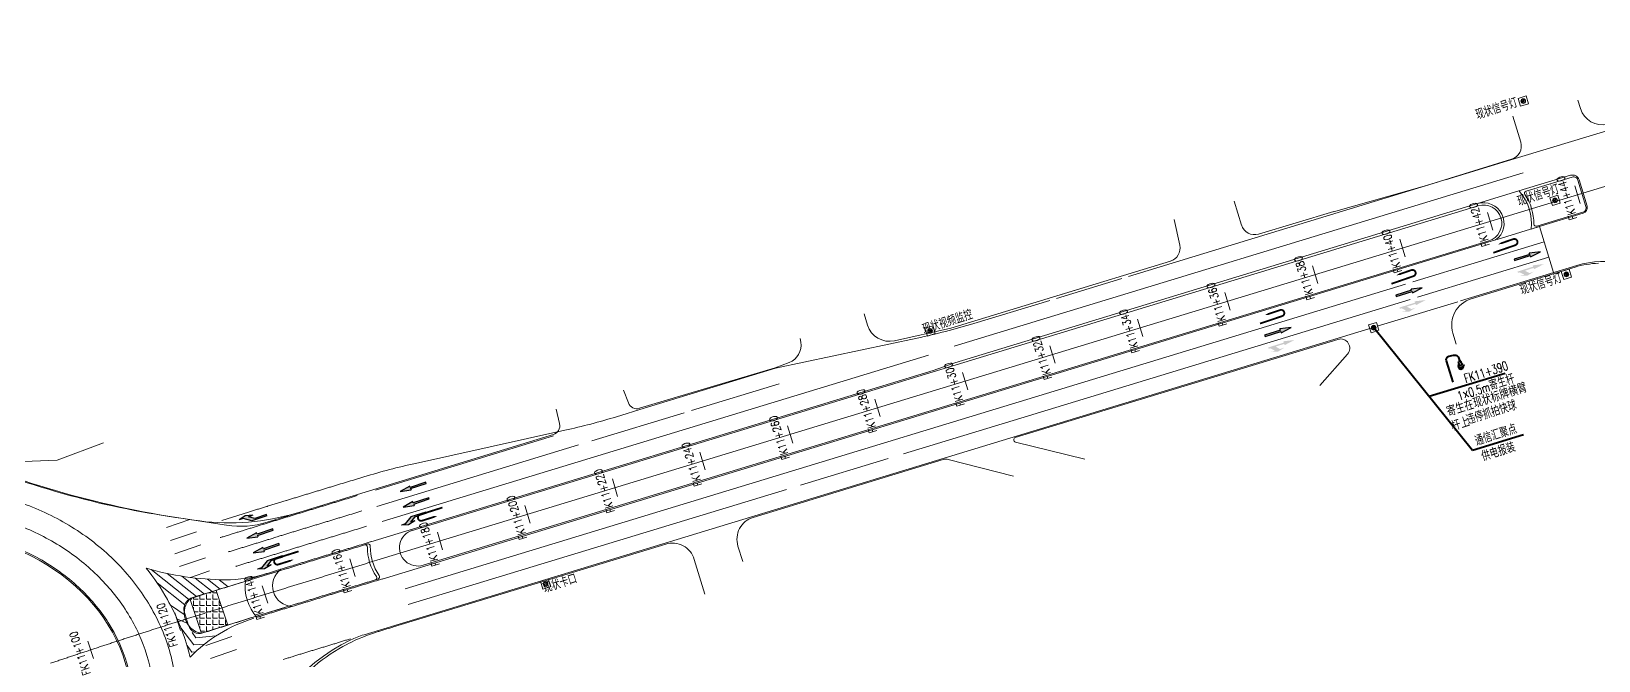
# Model space of a CAD drawing. Header units: millimetres. Extents: x 523446 to 528898, y 388189 to 392165.
# Drawn here: x 527097.3 to 527440, y 389741.2 to 389878.6 of the extents above; entities that cross this region are included whole.
import ezdxf
from ezdxf.enums import TextEntityAlignment as Align

# ---------------------------------------------------------------- set-up
doc = ezdxf.new("R2010")
doc.units = ezdxf.units.MM
doc.linetypes.add('33', pattern=[6, 3, -3])
for name, color, linetype, lineweight in [('0-TL-电视监控（新建）', 6, 'Continuous', 40), ('0-现状交通设施2018', 7, 'Continuous', 0), ('0-现状信号灯', 7, 'Continuous', 40), ('000-scy-中分带', 2, 'Continuous', 60), ('000-scy-机动车道线', 5, 'Continuous', 60), ('人行横道', 7, 'Continuous', 30)]:
    doc.layers.add(name, color=color, linetype=linetype, lineweight=lineweight)
for name, color, linetype in [('000-scy-箭头', 7, 'Continuous'), ('FZZD-标注路线桩号', 7, 'Continuous'), ('MEDS道路平面中线-FZZD', 7, 'Continuous'), ('MEDS道路平面中线-JQDD', 7, 'Continuous'), ('中央绿化带', 3, 'Continuous'), ('标线（实）', 1, 'Continuous'), ('标线（虚）', 1, '33'), ('渠化岛', 4, 'Continuous'), ('箭头', 7, 'Continuous'), ('转盘', 5, 'Continuous')]:
    doc.layers.add(name, color=color, linetype=linetype)
doc.styles.add('HZTXT_S', font='TXT_S.shx', dxfattribs={"width": 0.75, "bigfont": 'HZTXT.shx'})
doc.styles.add('MEDS', font='TXT_S.SHX', dxfattribs={"width": 0.75, "bigfont": 'hztxt.shx'})

# ---------------------------------------------------------------- blocks, each defined once
blk = doc.blocks.new('zx')
blk.add_hatch(color=0).paths.add_polyline_path([(0.075, -1.2), (0.225, -1.2), (0, 0), (-0.225, -1.2), (-0.075, -1.2), (-0.075, -3), (0.075, -3)])
at = {"color": 0}
for p, q in [((0, 0), (-0.225, -1.2)), ((0.225, -1.2), (0, 0)), ((-0.075, -1.2), (-0.225, -1.2)), ((-0.075, -1.2), (-0.075, -3)), ((0.075, -3), (0.075, -1.2)), ((0.075, -1.2), (0.225, -1.2)), ((-0.075, -3), (0.075, -3))]:
    blk.add_line(p, q, dxfattribs=at)
blk = doc.blocks.new('y')
blk.add_hatch(color=0).paths.add_polyline_path([(0.55, 0.225), (0.55, -0.275), (0.75, 0.525), (0.55, 1.275), (0.55, 0.825), (0, 0), (0, -1.725), (0.15, -1.725), (0.15, -0.375)])
at = {"color": 0}
for p, q in [((0, 0), (0.55, 0.825)), ((0.15, -0.375), (0.55, 0.225)), ((0.75, 0.525), (0.55, 1.275)), ((0.55, 0.825), (0.55, 1.275)), ((0.55, -0.275), (0.75, 0.525)), ((0.55, -0.275), (0.55, 0.225)), ((0, -1.725), (0, 0)), ((0.15, -1.725), (0.15, -0.375)), ((0, -1.725), (0.15, -1.725))]:
    blk.add_line(p, q, dxfattribs=at)
blk = doc.blocks.new('箭头（调头）')
at = {"color": 0}
blk.add_lwpolyline([(0, 0, 0.4, 0.4, 0), (0, 5.1, 0.4, 0.4, 1), (-1.4, 5.1, 0.4, 0.4, 0), (-1.4, 4, 1.2, 0, 0), (-1.4, 1.6, 0, 0, 0)], format="xyseb", dxfattribs=at)
blk = doc.blocks.new('FX_ZY')
at = {"layer": '000-scy-箭头', "lineweight": 0}
blk.add_hatch(color=7, dxfattribs=at).paths.add_polyline_path([(-0.01, 2.98), (-0.24, 1.78), (-0.09, 1.78), (-0.08, -0.02), (0.07, -0.02), (0.07, 0.18), (0.47, 0.58), (0.47, 0.13), (0.67, 0.88), (0.46, 1.68), (0.47, 1.18), (0.07, 0.78), (0.06, 1.78), (0.21, 1.78)])
blk = doc.blocks.new('7')
at = {"layer": '0-现状信号灯', "linetype": 'Continuous', "lineweight": 0, "ltscale": 0.005}
for p, q in [((525414.9, 388753.36), (525416.62, 388753.9)), ((525415.44, 388751.64), (525414.9, 388753.36)), ((525417.16, 388752.19), (525415.44, 388751.64)), ((525415.94, 388753.28), (525415.56, 388752.55)), ((525416.18, 388753.26), (525415.71, 388752.36)), ((525416.37, 388753.15), (525415.92, 388752.27)), ((525416.51, 388752.92), (525416.18, 388752.28)), ((525416.62, 388753.9), (525417.16, 388752.19))]:
    blk.add_line(p, q, dxfattribs=at)
blk.add_ellipse((525416.02, 388752.77), major_axis=(0.365, 0.365), ratio=1, start_param=3.156470216024712, end_param=9.439655523204298, dxfattribs=at)
blk = doc.blocks.new('A$C30E15DA7')
at = {"layer": '0-TL-电视监控（新建）'}
for p, q in [((2.81, 3.71), (2.39, 3.94)), ((2.94, 3.24), (3.52, 4.26)), ((3.32, 3.01), (3.91, 4.04)), ((3.32, 3.01), (3.91, 4.04)), ((3.38, 2.98), (3.96, 4)), ((3.52, 4.26), (3.96, 4)), ((2.94, 3.24), (3.38, 2.98))]:
    blk.add_line(p, q, dxfattribs=at)
for points in [[(0.09, 3.19), (0.57, 4.07, -0.414214), (1.92, 4.47), (2.51, 4.15)], [(4.81, 0), (0.44, 2.11, -0.42662), (0.09, 3.19, -0.216931)]]:
    blk.add_lwpolyline(points, format="xyb", dxfattribs=at)
for points in [[(2.62, 4.36), (2.39, 3.94)], [(3.06, 4.13), (2.62, 4.36)]]:
    blk.add_lwpolyline(points, dxfattribs=at)
for centre, major_axis, start_param, end_param in [((3.32, 3.7), (0.487, 0.128), 2.858011, 3.731254), ((3.32, 3.7), (0.487, 0.128), 1.002992, 1.854378), ((3.48, 3.6), (0.149, -0.569), 5.898742, 8.260282)]:
    blk.add_ellipse(centre, major_axis=major_axis, ratio=1, start_param=start_param, end_param=end_param, dxfattribs=at)

msp = doc.modelspace()

# ---------------------------------------------------------------- hatches: boundary and pattern name
at = {"layer": '渠化岛', "linetype": 'ByBlock', "lineweight": 0}
h = msp.add_hatch(dxfattribs=at)
h.set_pattern_fill('ANGLE', color=42, scale=0.2, style=0)
h.set_pattern_definition([(0, (0, 0), (0, 1.397), [1.016, -0.381]), (90, (0, 0), (-1.397, 9e-17), [1.016, -0.381])])
h.paths.add_polyline_path([(527134.57, 389747.13), (527140.3, 389748.92), (527137.74, 389756.51), (527132.02, 389754.71)])

# ---------------------------------------------------------------- linework, layer by layer
at = {"layer": '0-TL-电视监控（新建）', "lineweight": 40, "flags": 128}
for points in [[(527390.86, 389813.92), (527412.46, 389787.18)], [(527402.97, 389798.93), (527419.57, 389803.98)]]:
    msp.add_lwpolyline(points, dxfattribs=at)
at = {"layer": '0-TL-电视监控（新建）', "color": 3, "lineweight": 40, "flags": 128}
msp.add_lwpolyline([(527412.46, 389787.18), (527423.65, 389790.58)], dxfattribs=at)
at = {"layer": '0-现状交通设施2018', "linetype": 'ByBlock', "lineweight": 0}
for points in [[(527103.01, 389784.93), (527113.11, 389788.75)], [(527103.01, 389784.93), (527055.4, 389783.06)]]:
    msp.add_lwpolyline(points, dxfattribs=at)
at = {"layer": '000-scy-中分带', "linetype": 'ByBlock', "lineweight": 0}
for points in [[(527425.87, 389836.56, 0.155871), (527423.92, 389842.97, -0.507982), (527424.18, 389843.73), (527434.27, 389846.8, -0.414214), (527435.52, 389846.13), (527437.27, 389840.39, -0.414214), (527436.6, 389839.14), (527426.51, 389836.07, -0.507982), (527425.87, 389836.56)], [(527180.37, 389769.56), (527413.7, 389840.54, -1), (527416.03, 389832.89)], [(527180.66, 389769.66, 1.004765), (527183.04, 389762.02)], [(527134.4, 389747.14, -0.000299), (527156.17, 389753.82, -0.000006), (527156.61, 389753.96, -0.000006), (527157.04, 389754.09, -0.000006), (527157.48, 389754.22, -0.000005), (527157.91, 389754.36, -0.000005), (527158.35, 389754.49, -0.000005), (527158.78, 389754.62, -0.000005), (527159.22, 389754.76, -0.000005), (527159.65, 389754.89, -0.000005), (527160.09, 389755.02, -0.000005), (527160.52, 389755.15, -0.000004), (527160.96, 389755.29, -0.000004), (527161.4, 389755.42, -0.000004), (527161.83, 389755.55, -0.000004), (527162.27, 389755.69, -0.000004), (527162.7, 389755.82, -0.000004), (527163.14, 389755.95, -0.000004), (527163.57, 389756.08, -0.000003), (527164.01, 389756.22, -0.000003), (527164.44, 389756.35, -0.000003), (527164.88, 389756.48, -0.000003), (527165.32, 389756.62, -0.000003), (527165.75, 389756.75, -0.000003), (527166.19, 389756.88, -0.000003), (527166.62, 389757.01, -0.000002), (527167.06, 389757.15, -0.000002), (527167.49, 389757.28, -0.000002), (527167.93, 389757.41, -0.000002), (527168.36, 389757.54, -0.000002), (527168.8, 389757.68, -0.000002), (527169.24, 389757.81, -0.000002), (527169.67, 389757.94, -0.000001), (527170.11, 389758.07, -0.000001), (527170.54, 389758.21, -0.000001), (527170.98, 389758.34), (527171.41, 389758.47), (527171.85, 389758.6), (527172.52, 389758.81, 0.508335), (527172.79, 389759.57, -0.155871), (527170.83, 389765.98, 0.507628), (527170.18, 389766.46), (527169.96, 389766.39), (527169.52, 389766.26), (527169.09, 389766.13), (527168.65, 389765.99, 0.000001), (527168.21, 389765.86, 0.000001), (527167.78, 389765.73, 0.000001), (527167.34, 389765.6, 0.000002), (527166.91, 389765.46, 0.000002), (527166.47, 389765.33, 0.000002), (527166.03, 389765.2, 0.000002), (527165.6, 389765.06, 0.000002), (527165.16, 389764.93, 0.000002), (527164.73, 389764.8, 0.000002), (527164.29, 389764.67, 0.000003), (527163.86, 389764.53, 0.000003), (527163.42, 389764.4, 0.000003), (527162.98, 389764.27, 0.000003), (527162.55, 389764.14, 0.000003), (527162.11, 389764, 0.000003), (527161.68, 389763.87, 0.000003), (527161.24, 389763.74, 0.000004), (527160.8, 389763.6, 0.000004), (527160.37, 389763.47, 0.000004), (527159.93, 389763.34, 0.000004), (527159.5, 389763.2, 0.000004), (527159.06, 389763.07, 0.000004), (527158.62, 389762.94, 0.000004), (527158.19, 389762.81, 0.000005), (527157.75, 389762.67, 0.000005), (527157.32, 389762.54, 0.000005), (527156.88, 389762.41, 0.000005), (527156.44, 389762.27, 0.000005), (527156.01, 389762.14, 0.000005), (527155.57, 389762.01, 0.000005), (527155.14, 389761.87, 0.000006), (527154.7, 389761.74, 0.000006), (527154.26, 389761.61, 0.000006), (527153.83, 389761.47, 0.000296), (527132.18, 389754.82, -0.000296)]]:
    msp.add_lwpolyline(points, format="xyb", dxfattribs=at)
msp.add_lwpolyline([(527183.04, 389762.01), (527416.04, 389832.89)], dxfattribs=at)
msp.add_arc((527135.27, 389751.56), 4.5, 133.4173, 258.9153, dxfattribs=at)
at = {"layer": '000-scy-机动车道线', "linetype": 'ByBlock', "lineweight": 0}
for p, q in [((527436.06, 389861.76), (527435.47, 389863.65)), ((527421.27, 389860.13), (527423, 389854.46)), ((527421.01, 389850.72), (527402.4, 389845)), ((527382.08, 389839.24), (527402.4, 389845)), ((527360.36, 389841.56), (527361.95, 389836.34)), ((527382.16, 389839.26), (527365.67, 389834.34)), ((527347.22, 389837.54), (527348.44, 389831.95)), ((527321.58, 389820.87), (527346.39, 389828.44)), ((527412.16, 389820.21), (527434.91, 389827.13)), ((527298.42, 389813.83), (527328.29, 389822.92)), ((527280.18, 389814.45), (527279.41, 389816.93)), ((527265.44, 389811.53), (527265.58, 389810.75)), ((527298.42, 389813.83), (527286.05, 389811.05)), ((527312.49, 389789.89), (527383.03, 389811.35)), ((527408.17, 389812.72), (527408.89, 389810.33)), ((527379.06, 389801.26), (527385.11, 389808.11)), ((527230.34, 389796.29), (527259.98, 389805.17)), ((527259.98, 389805.17), (527263.05, 389806.32)), ((527226.82, 389800.28), (527227.9, 389797.48)), ((527212.09, 389796.1), (527212.84, 389792.94)), ((527148.93, 389771.39), (527211.48, 389790.56)), ((527312.52, 389788.93), (527327.72, 389785.16)), ((527255.16, 389772.45), (527296.75, 389785.1)), ((527297.83, 389785.13), (527312.13, 389781.48)), ((527126.2, 389772.88), (527140.02, 389770.75)), ((527176.55, 389748.54), (527236.06, 389766.64)), ((527252.88, 389762.85), (527251.84, 389766.19)), ((527244.58, 389755.67), (527242.3, 389763.29))]:
    msp.add_line(p, q, dxfattribs=at)
at = {"layer": '000-scy-机动车道线', "linetype": 'ByBlock', "lineweight": 0, "flags": 128}
msp.add_lwpolyline([(527173.2, 389747.52), (527173.31, 389747.55, -0.000001), (527173.75, 389747.68, -0.000001), (527174.18, 389747.82), (527174.62, 389747.95), (527175.05, 389748.08), (527175.49, 389748.21), (527175.92, 389748.35), (527176.36, 389748.48), (527176.55, 389748.54)], format="xyb", dxfattribs=at)
at = {"layer": '000-scy-机动车道线', "linetype": 'ByBlock', "lineweight": 0}
for centre, radius, start, end in [((527440.84, 389863.25), 5, 197.267, 283.5196), ((527420.13, 389853.59), 3, 287.0737, 16.8917), ((527364.82, 389837.22), 3, 196.8979, 286.6227), ((527345.51, 389831.31), 3, 286.9754, 12.3211), ((527440.73, 389808), 20, 92.1134, 106.92), ((527413.91, 389814.47), 6, 106.92, 196.92), ((527284.95, 389815.93), 5, 197.2519, 282.6528), ((527261.64, 389810.06), 4, 290.677, 9.9099), ((527383.62, 389809.44), 2, 318.5472, 106.92), ((527229.77, 389798.2), 2, 201.1959, 286.6741), ((527210.89, 389792.47), 2, 287.0374, 13.3746), ((527155.47, 389959.78), 189.18, 245.4702, 261.0987), ((527312.64, 389789.41), 0.5, 106.92, 256.0869), ((527297.33, 389783.19), 2, 75.6871, 106.92), ((527143.07, 389790.52), 20, 261.2239, 287.0374), ((527256.62, 389767.67), 5, 106.92, 197.1754), ((527237.51, 389761.86), 5, 16.6412, 106.92), ((527184.84, 389709.25), 40, 106.9259, 117.2133), ((527184.84, 389709.25), 40, 106.9259, 117.2133), ((527184.84, 389709.25), 40, 106.9259, 117.2133), ((527184.84, 389709.25), 40, 106.9259, 117.2133)]:
    msp.add_arc(centre, radius, start, end, dxfattribs=at)
at = {"layer": '000-scy-机动车道线', "linetype": 'ByBlock', "lineweight": 0, "ltscale": 0.05}
msp.add_arc((527184.84, 389709.25), 40, 117.4014, 142.1747, dxfattribs=at)
at = {"layer": 'FZZD-标注路线桩号', "color": 7, "linetype": 'ByBlock', "lineweight": 0}
for p, q in [((527436.02, 389841.06), (527434.85, 389844.88)), ((527416.88, 389835.24), (527415.72, 389839.06)), ((527397.75, 389829.42), (527396.59, 389833.24)), ((527378.62, 389823.59), (527377.45, 389827.42)), ((527359.48, 389817.77), (527358.32, 389821.6)), ((527340.35, 389811.95), (527339.18, 389815.78)), ((527321.21, 389806.13), (527320.05, 389809.96)), ((527302.08, 389800.31), (527300.91, 389804.14)), ((527282.94, 389794.49), (527281.78, 389798.32)), ((527263.81, 389788.67), (527262.65, 389792.5)), ((527244.68, 389782.85), (527243.51, 389786.68)), ((527225.54, 389777.03), (527224.38, 389780.86)), ((527206.41, 389771.21), (527205.24, 389775.03)), ((527187.27, 389765.39), (527186.11, 389769.21)), ((527168.14, 389759.57), (527166.98, 389763.39)), ((527149.02, 389753.72), (527147.84, 389757.54)), ((527129.94, 389747.77), (527128.74, 389751.58)), ((527110.94, 389741.62), (527109.68, 389745.42))]:
    msp.add_line(p, q, dxfattribs=at)
at = {"layer": 'MEDS道路平面中线-FZZD', "color": 4, "linetype": 'ByBlock', "lineweight": 0}
msp.add_line((528248.42, 390090.28), (527172.87, 389763.09), dxfattribs=at)
at = {"layer": 'MEDS道路平面中线-FZZD', "color": 1, "linetype": 'ByBlock', "lineweight": 0}
msp.add_lwpolyline([(527172.87, 389763.09), (527171.88, 389762.8, 0.000003), (527170.9, 389762.5, 0.000006), (527169.92, 389762.2, 0.000009), (527168.94, 389761.9, 0.000012), (527167.96, 389761.6, 0.000015), (527166.98, 389761.3, 0.000017), (527166, 389761.01, 0.00002), (527165.02, 389760.71, 0.000023), (527164.04, 389760.41, 0.000026), (527163.06, 389760.11, 0.000029), (527162.08, 389759.81, 0.000032), (527161.1, 389759.51, 0.000035), (527160.12, 389759.21, 0.000038), (527159.14, 389758.91, 0.000041), (527158.16, 389758.61, 0.000044), (527157.18, 389758.31, 0.000047), (527156.2, 389758.01, 0.00005), (527155.22, 389757.71, 0.000052), (527154.24, 389757.41, 0.000055), (527153.26, 389757.11, 0.000058), (527152.28, 389756.81, 0.000061), (527151.3, 389756.51, 0.000064), (527150.32, 389756.21, 0.000067), (527149.34, 389755.91, 0.00007), (527148.36, 389755.61, 0.000073), (527147.38, 389755.31, 0.000076), (527146.4, 389755, 0.000079), (527145.42, 389754.7, 0.000082), (527144.44, 389754.4, 0.000084), (527143.46, 389754.09, 0.000087), (527142.48, 389753.79, 0.00009), (527141.5, 389753.49, 0.000093), (527140.53, 389753.18, 0.000096), (527139.55, 389752.88, 0.000099), (527138.57, 389752.57, 0.000102), (527137.59, 389752.27, 0.000105), (527136.61, 389751.96, 0.000108), (527135.63, 389751.65, 0.000111), (527134.66, 389751.35, 0.000114), (527133.68, 389751.04, 0.000116), (527132.7, 389750.73, 0.000119), (527131.72, 389750.42, 0.000122), (527130.74, 389750.12, 0.000125), (527129.77, 389749.81, 0.000128), (527128.79, 389749.5, 0.000131), (527127.81, 389749.19, 0.000134), (527126.84, 389748.88, 0.000137), (527125.86, 389748.57, 0.00014), (527124.88, 389748.25, 0.000143), (527123.91, 389747.94, 0.000146), (527122.93, 389747.63, 0.000149), (527121.96, 389747.32, 0.000151), (527120.98, 389747, 0.000154), (527120, 389746.69, 0.000157), (527119.03, 389746.37, 0.00016), (527118.05, 389746.06, 0.000163), (527117.08, 389745.74, 0.000166), (527116.1, 389745.42, 0.000169), (527115.13, 389745.1, 0.000172), (527114.16, 389744.79, 0.000175), (527113.18, 389744.47, 0.000178), (527112.21, 389744.15, 0.000181), (527111.23, 389743.83, 0.000183), (527110.26, 389743.5, 0.000186), (527109.29, 389743.18, 0.000189), (527108.31, 389742.86, 0.000192), (527107.34, 389742.54, 0.000195), (527106.37, 389742.21, 0.000198), (527105.4, 389741.89, 0.000201), (527104.43, 389741.56, 0.000204), (527103.45, 389741.24, 0.000207), (527102.48, 389740.91, 0.00021), (527101.51, 389740.58, 0.000213)], format="xyb", dxfattribs=at)
at = {"layer": 'MEDS道路平面中线-JQDD', "color": 233, "linetype": 'ByBlock', "lineweight": 0}
msp.add_arc((527406.72, 389968.9), 400, 202.7223, 226.4765, dxfattribs=at)
at = {"layer": '中央绿化带', "linetype": 'ByBlock', "lineweight": 0, "ltscale": 0.05}
for p, q in [((527153.39, 389761.34), (527142.6, 389758.01)), ((527144.92, 389750.36), (527155.74, 389753.69)), ((527131.7, 389748.85), (527130.8, 389751.71))]:
    msp.add_line(p, q, dxfattribs=at)
at = {"layer": '中央绿化带', "linetype": 'ByBlock', "lineweight": 0, "ltscale": 0.05, "flags": 128}
for points in [[(527153.39, 389761.34, -0.000006), (527153.83, 389761.47, -0.000006), (527154.26, 389761.61, -0.000006), (527154.7, 389761.74, -0.000006), (527155.14, 389761.87, -0.000005), (527155.57, 389762.01, -0.000005), (527156.01, 389762.14, -0.000005), (527156.44, 389762.27, -0.000005), (527156.88, 389762.41, -0.000005), (527157.32, 389762.54, -0.000005), (527157.75, 389762.67, -0.000005), (527158.19, 389762.81, -0.000004), (527158.62, 389762.94, -0.000004), (527159.06, 389763.07, -0.000004), (527159.5, 389763.2, -0.000004), (527159.93, 389763.34, -0.000004), (527160.37, 389763.47, -0.000004), (527160.8, 389763.6, -0.000004), (527161.24, 389763.74, -0.000003), (527161.68, 389763.87, -0.000003), (527162.11, 389764, -0.000003), (527162.55, 389764.14, -0.000003), (527162.98, 389764.27, -0.000003), (527163.42, 389764.4, -0.000003), (527163.86, 389764.53, -0.000003), (527164.29, 389764.67, -0.000002), (527164.73, 389764.8, -0.000002), (527165.16, 389764.93, -0.000002), (527165.6, 389765.06, -0.000002), (527166.03, 389765.2, -0.000002), (527166.47, 389765.33, -0.000002), (527166.91, 389765.46, -0.000002), (527167.34, 389765.6, -0.000001), (527167.78, 389765.73, -0.000001), (527168.21, 389765.86, -0.000001), (527168.65, 389765.99), (527169.09, 389766.13), (527169.52, 389766.26), (527169.96, 389766.39), (527170.81, 389766.65)], [(527132.44, 389754.84), (527132.48, 389754.86, -0.000013), (527132.91, 389754.99, -0.000013), (527133.35, 389755.13, -0.000013), (527133.78, 389755.27, -0.000012), (527134.22, 389755.4, -0.000012), (527134.65, 389755.54, -0.000012), (527135.09, 389755.68, -0.000012), (527135.53, 389755.81, -0.000012), (527135.96, 389755.95, -0.000012), (527136.4, 389756.08, -0.000012), (527136.83, 389756.22, -0.000011), (527137.27, 389756.36, -0.000011), (527137.7, 389756.49, -0.000011), (527138.14, 389756.63, -0.000011), (527138.57, 389756.76, -0.000011), (527139.01, 389756.9, -0.000011), (527139.45, 389757.04, -0.000011), (527139.88, 389757.17, -0.00001), (527140.32, 389757.31, -0.00001), (527140.75, 389757.44, -0.00001), (527141.19, 389757.58, -0.00001), (527141.62, 389757.71, -0.00001), (527142.06, 389757.85, -0.000006), (527142.6, 389758.01, -0.000006)], [(527155.74, 389753.69, -0.000006), (527156.17, 389753.82, -0.000006), (527156.61, 389753.96, -0.000006), (527157.04, 389754.09, -0.000006), (527157.48, 389754.22, -0.000005), (527157.91, 389754.36, -0.000005), (527158.35, 389754.49, -0.000005), (527158.78, 389754.62, -0.000005), (527159.22, 389754.76, -0.000005), (527159.65, 389754.89, -0.000005), (527160.09, 389755.02, -0.000005), (527160.52, 389755.15, -0.000004), (527160.96, 389755.29, -0.000004), (527161.4, 389755.42, -0.000004), (527161.83, 389755.55, -0.000004), (527162.27, 389755.69, -0.000004), (527162.7, 389755.82, -0.000004), (527163.14, 389755.95, -0.000004), (527163.57, 389756.08, -0.000003), (527164.01, 389756.22, -0.000003), (527164.44, 389756.35, -0.000003), (527164.88, 389756.48, -0.000003), (527165.32, 389756.62, -0.000003), (527165.75, 389756.75, -0.000003), (527166.19, 389756.88, -0.000003), (527166.62, 389757.01, -0.000002), (527167.06, 389757.15, -0.000002), (527167.49, 389757.28, -0.000002), (527167.93, 389757.41, -0.000002), (527168.36, 389757.54, -0.000002), (527168.8, 389757.68, -0.000002), (527169.24, 389757.81, -0.000002), (527169.67, 389757.94, -0.000001), (527170.11, 389758.07, -0.000001), (527170.54, 389758.21, -0.000001), (527170.98, 389758.34), (527171.41, 389758.47), (527171.85, 389758.6), (527172.29, 389758.74), (527173.14, 389759)], [(527144.92, 389750.36, 0.000006), (527144.43, 389750.21, 0.00001), (527143.99, 389750.07, 0.00001), (527143.56, 389749.94, 0.00001), (527143.13, 389749.8, 0.00001), (527142.69, 389749.67, 0.00001), (527142.26, 389749.53, 0.000011), (527141.82, 389749.4, 0.000011), (527141.39, 389749.26, 0.000011), (527140.95, 389749.13, 0.000011), (527140.52, 389748.99, 0.000011), (527140.09, 389748.86, 0.000011), (527139.65, 389748.72, 0.000011), (527139.22, 389748.58, 0.000012), (527138.78, 389748.45, 0.000012), (527138.35, 389748.31, 0.000012), (527137.92, 389748.18, 0.000012), (527137.48, 389748.04, 0.000012), (527137.05, 389747.91, 0.000012), (527136.61, 389747.77, 0.000012), (527136.18, 389747.63, 0.000013), (527135.75, 389747.5, 0.000013), (527135.31, 389747.36, 0.000013), (527134.84, 389747.21)]]:
    msp.add_lwpolyline(points, format="xyb", dxfattribs=at)
at = {"layer": '中央绿化带', "linetype": 'ByBlock', "lineweight": 0, "ltscale": 0.05}
for centre, radius, start, end in [((527170.95, 389766.17), 0.5, 359.1992, 106.9204), ((527182.45, 389766.01), 11, 179.1992, 214.637), ((527172.99, 389759.47), 0.5, 286.9204, 34.637), ((527133.19, 389752.46), 2.5, 107.4587, 197.5071), ((527134.09, 389749.6), 2.5, 197.5071, 287.4586)]:
    msp.add_arc(centre, radius, start, end, dxfattribs=at)
at = {"layer": '人行横道', "linetype": 'ByBlock', "lineweight": 0}
for points in [[(527132.01, 389771.98), (527126.86, 389770.24)], [(527133.44, 389769.29), (527127.75, 389767.38)], [(527134.4, 389766.45), (527128.71, 389764.53)], [(527135.42, 389763.63), (527129.73, 389761.71)], [(527136.31, 389760.76), (527132.1, 389759.35)], [(527141.14, 389746.41), (527135.46, 389744.5)], [(527142.16, 389743.59), (527136.48, 389741.67)]]:
    msp.add_lwpolyline(points, dxfattribs=at)
at = {"layer": '标线（实）', "linetype": 'ByBlock', "lineweight": 0}
for p, q in [((527420.13, 389850.33), (527500.68, 389874.84)), ((527337.23, 389825.12), (527404.82, 389845.68)), ((527422.63, 389843.78), (527433.89, 389847.2)), ((527435.76, 389846.2), (527437.51, 389840.46)), ((527299.27, 389806.25), (527413.56, 389841.02)), ((527425.91, 389835.63), (527436.67, 389838.9)), ((527427.11, 389835.99), (527430.16, 389825.95)), ((527399.42, 389823.91), (527428.13, 389832.65)), ((527400.44, 389820.57), (527429.14, 389829.3)), ((527303.42, 389814.83), (527320.01, 389819.88)), ((527260.05, 389805.04), (527291.01, 389811.63)), ((527171.54, 389767.13), (527294.56, 389804.56)), ((527231.37, 389796.31), (527260.07, 389805.04)), ((527294.56, 389804.56), (527299.27, 389806.25)), ((527225.28, 389794.46), (527231.37, 389796.31)), ((527214, 389791.5), (527181.31, 389784.27)), ((527167.55, 389780.55), (527170.07, 389781.32)), ((527148.97, 389774.89), (527153.02, 389776.13))]:
    msp.add_line(p, q, dxfattribs=at)
at = {"layer": '标线（实）', "linetype": 'ByBlock', "lineweight": 0, "ltscale": 0.03}
for p, q in [((527425.29, 389835.44), (527427.11, 389835.99)), ((527174.02, 389759), (527417.52, 389833.08)), ((527409.87, 389819.78), (527435.25, 389827.5)), ((527170.08, 389746.83), (527390.74, 389813.96))]:
    msp.add_line(p, q, dxfattribs=at)
for points in [[(527241.72, 389795.8), (527260.86, 389801.62)], [(527265.55, 389779.53), (527284.68, 389785.35)]]:
    msp.add_lwpolyline(points, dxfattribs=at)
at = {"layer": '标线（实）', "linetype": 'ByBlock', "lineweight": 0, "flags": 128}
for points in [[(527153.02, 389776.13), (527153.15, 389776.17, -0.000005), (527153.59, 389776.3, -0.000005), (527154.02, 389776.43, -0.000004), (527154.46, 389776.57, -0.000004), (527154.9, 389776.7, -0.000004), (527155.34, 389776.83, -0.000004), (527155.77, 389776.97, -0.000004), (527156.21, 389777.1, -0.000004), (527156.65, 389777.23, -0.000004), (527157.08, 389777.37, -0.000003), (527157.52, 389777.5, -0.000003), (527157.96, 389777.63, -0.000003), (527158.39, 389777.77, -0.000003), (527158.83, 389777.9, -0.000003), (527159.27, 389778.03, -0.000003), (527159.7, 389778.17, -0.000003), (527160.14, 389778.3, -0.000002), (527160.58, 389778.43, -0.000002), (527161.01, 389778.56, -0.000002), (527161.45, 389778.7, -0.000002), (527161.88, 389778.83, -0.000002), (527162.32, 389778.96, -0.000002), (527162.76, 389779.1, -0.000002), (527163.19, 389779.23, -0.000001), (527163.63, 389779.36, -0.000001), (527164.07, 389779.49, -0.000001), (527164.5, 389779.63), (527164.94, 389779.76), (527165.37, 389779.89), (527165.81, 389780.02), (527166.25, 389780.16), (527166.68, 389780.29), (527167.12, 389780.42), (527167.55, 389780.55)], [(527138.97, 389771.81), (527144.84, 389773.62, -0.000007), (527145.28, 389773.75, -0.000007), (527145.72, 389773.89, -0.000007), (527146.16, 389774.02, -0.000007), (527146.59, 389774.16, -0.000007), (527147.03, 389774.29, -0.000007), (527147.47, 389774.43, -0.000007), (527147.9, 389774.56, -0.000006), (527148.34, 389774.69, -0.000006), (527148.78, 389774.83, -0.000003), (527148.97, 389774.89)], [(527151.9, 389761.14, -0.000025), (527153.75, 389761.71, -0.000006), (527154.19, 389761.84, -0.000006), (527154.63, 389761.98, -0.000006), (527155.06, 389762.11, -0.000005), (527155.5, 389762.24, -0.000005), (527155.93, 389762.38, -0.000005), (527156.37, 389762.51, -0.000005), (527156.81, 389762.64, -0.000005), (527157.24, 389762.78, -0.000005), (527157.68, 389762.91, -0.000005), (527158.11, 389763.04, -0.000004), (527158.55, 389763.18, -0.000004), (527158.99, 389763.31, -0.000004), (527159.42, 389763.44, -0.000004), (527159.86, 389763.58, -0.000004), (527160.29, 389763.71, -0.000004), (527160.73, 389763.84, -0.000004), (527161.17, 389763.98, -0.000003), (527161.6, 389764.11, -0.000003), (527162.04, 389764.24, -0.000003), (527162.47, 389764.37, -0.000003), (527162.91, 389764.51, -0.000003), (527163.35, 389764.64, -0.000003), (527163.78, 389764.77, -0.000003), (527164.22, 389764.91, -0.000002), (527164.65, 389765.04, -0.000002), (527165.09, 389765.17, -0.000002), (527165.53, 389765.3, -0.000002), (527165.96, 389765.44, -0.000002), (527166.4, 389765.57, -0.000002), (527166.83, 389765.7, -0.000002), (527167.27, 389765.83, -0.000001), (527167.71, 389765.97, -0.000001), (527168.14, 389766.1, -0.000001), (527168.58, 389766.23), (527169.01, 389766.37), (527169.45, 389766.5), (527169.89, 389766.63), (527170.32, 389766.76), (527170.76, 389766.9), (527171.19, 389767.03), (527171.63, 389767.16)], [(527154.73, 389762.01, -0.000004), (527155.06, 389762.11, -0.000005), (527155.5, 389762.24, -0.000005), (527155.93, 389762.38, -0.000005), (527156.37, 389762.51, -0.000005), (527156.81, 389762.64, -0.000005), (527157.24, 389762.78, -0.000005), (527157.68, 389762.91, -0.000005), (527158.11, 389763.04, -0.000004), (527158.55, 389763.18, -0.000004), (527158.99, 389763.31, -0.000004), (527159.42, 389763.44, -0.000004), (527159.86, 389763.58, -0.000004), (527160.29, 389763.71, -0.000004), (527160.73, 389763.84, -0.000004), (527161.17, 389763.98, -0.000003), (527161.6, 389764.11, -0.000003), (527162.04, 389764.24, -0.000003), (527162.47, 389764.37, -0.000003), (527162.91, 389764.51, -0.000003), (527163.35, 389764.64, -0.000003), (527163.78, 389764.77, -0.000003), (527164.22, 389764.91, -0.000002), (527164.65, 389765.04, -0.000002), (527165.09, 389765.17, -0.000002), (527165.53, 389765.3, -0.000002), (527165.96, 389765.44, -0.000002), (527166.4, 389765.57, -0.000002), (527166.83, 389765.7, -0.000002), (527167.27, 389765.83, -0.000001), (527167.71, 389765.97, -0.000001), (527168.14, 389766.1, -0.000001), (527168.58, 389766.23), (527169.01, 389766.37), (527169.45, 389766.5), (527169.89, 389766.63), (527170.32, 389766.76), (527170.76, 389766.9), (527171.19, 389767.03), (527171.63, 389767.16)], [(527157.22, 389753.88, -0.000004), (527157.55, 389753.98, -0.000005), (527157.99, 389754.12, -0.000005), (527158.42, 389754.25, -0.000005), (527158.86, 389754.38, -0.000005), (527159.29, 389754.52, -0.000005), (527159.73, 389754.65, -0.000005), (527160.16, 389754.78, -0.000005), (527160.6, 389754.92, -0.000004), (527161.03, 389755.05, -0.000004), (527161.47, 389755.18, -0.000004), (527161.9, 389755.31, -0.000004), (527162.34, 389755.45, -0.000004), (527162.77, 389755.58, -0.000004), (527163.21, 389755.71, -0.000004), (527163.65, 389755.85, -0.000003), (527164.08, 389755.98, -0.000003), (527164.52, 389756.11, -0.000003), (527164.95, 389756.24, -0.000003), (527165.39, 389756.38, -0.000003), (527165.82, 389756.51, -0.000003), (527166.26, 389756.64, -0.000003), (527166.69, 389756.77, -0.000002), (527167.13, 389756.91, -0.000002), (527167.57, 389757.04, -0.000002), (527168, 389757.17, -0.000002), (527168.44, 389757.3, -0.000002), (527168.87, 389757.44, -0.000002), (527169.31, 389757.57, -0.000002), (527169.74, 389757.7, -0.000001), (527170.18, 389757.84, -0.000001), (527170.62, 389757.97, -0.000001), (527171.05, 389758.1), (527171.49, 389758.23), (527171.92, 389758.37), (527172.36, 389758.5), (527172.79, 389758.63), (527173.23, 389758.76), (527173.67, 389758.9), (527174.1, 389759.03)]]:
    msp.add_lwpolyline(points, format="xyb", dxfattribs=at)
at = {"layer": '标线（实）', "linetype": 'ByBlock', "lineweight": 0}
for points in [[(527131.69, 389754.63), (527123.57, 389761.06)], [(527133.42, 389755.17), (527127.06, 389760.21)], [(527135.16, 389755.71), (527130.22, 389759.62)], [(527136.89, 389756.25), (527133.14, 389759.22)], [(527130.86, 389753.37), (527124.84, 389758.14)], [(527138.63, 389756.78), (527135.86, 389758.98)], [(527140.36, 389757.32), (527138.43, 389758.85)], [(527131, 389751.07), (527127.76, 389753.3)], [(527131.57, 389749.28), (527129.26, 389750.2)], [(527130.03, 389748.35), (527132.89, 389744.6), (527135.22, 389744.8)], [(527132.47, 389747.29), (527133.32, 389746.18), (527137.69, 389746.56)], [(527131.37, 389744.45), (527132.46, 389743.02), (527133.19, 389743.08)]]:
    msp.add_lwpolyline(points, dxfattribs=at)
at = {"layer": '标线（实）', "linetype": 'ByBlock', "lineweight": 0, "ltscale": 0.03, "flags": 128}
msp.add_lwpolyline([(527154.4, 389753.02, -0.000025), (527156.24, 389753.58, -0.000006), (527156.68, 389753.72, -0.000006), (527157.12, 389753.85, -0.000006), (527157.55, 389753.98, -0.000005), (527157.99, 389754.12, -0.000005), (527158.42, 389754.25, -0.000005), (527158.86, 389754.38, -0.000005), (527159.29, 389754.52, -0.000005), (527159.73, 389754.65, -0.000005), (527160.16, 389754.78, -0.000005), (527160.6, 389754.92, -0.000004), (527161.03, 389755.05, -0.000004), (527161.47, 389755.18, -0.000004), (527161.9, 389755.31, -0.000004), (527162.34, 389755.45, -0.000004), (527162.77, 389755.58, -0.000004), (527163.21, 389755.71, -0.000004), (527163.65, 389755.85, -0.000003), (527164.08, 389755.98, -0.000003), (527164.52, 389756.11, -0.000003), (527164.95, 389756.24, -0.000003), (527165.39, 389756.38, -0.000003), (527165.82, 389756.51, -0.000003), (527166.26, 389756.64, -0.000003), (527166.69, 389756.77, -0.000002), (527167.13, 389756.91, -0.000002), (527167.57, 389757.04, -0.000002), (527168, 389757.17, -0.000002), (527168.44, 389757.3, -0.000002), (527168.87, 389757.44, -0.000002), (527169.31, 389757.57, -0.000002), (527169.74, 389757.7, -0.000001), (527170.18, 389757.84, -0.000001), (527170.62, 389757.97, -0.000001), (527171.05, 389758.1), (527171.49, 389758.23), (527171.92, 389758.37), (527172.36, 389758.5), (527172.79, 389758.63), (527173.23, 389758.76), (527173.67, 389758.9), (527174.1, 389759.03)], format="xyb", dxfattribs=at)
at = {"layer": '标线（实）', "linetype": 'ByBlock', "lineweight": 0}
for centre, radius, start, end in [((527434.32, 389845.77), 1.5, 16.92, 106.92), ((527414.87, 389836.71), 10.5, 353.0438, 42.2969), ((527414.87, 389836.71), 4.5, 306.1082, 106.92), ((527436.31, 389840.1), 1.25, 286.92, 16.92), ((527441.07, 389808.36), 20, 46.9204, 106.92), ((527259.77, 389958.34), 150, 282.0209, 286.92), ((527181.55, 389938.2), 150.25, 282.4726, 286.92), ((527213.65, 389638.05), 149.75, 102.4726, 106.92), ((527140.11, 389821.33), 62.5, 253.5831, 269.6604), ((527139.91, 389788.83), 30, 269.6604, 287.0075), ((527154.56, 389757.51), 4.5, 126.2338, 267.8575), ((527154.56, 389757.51), 10.5, 173.2282, 220.9806), ((527155.86, 389718.41), 33.5, 107.1945, 135.345)]:
    msp.add_arc(centre, radius, start, end, dxfattribs=at)
at = {"layer": '标线（实）', "linetype": 'ByBlock', "lineweight": 0, "ltscale": 0.03}
for centre, radius, start, end in [((527184.84, 389709.25), 40.5, 115.8747, 220.2382), ((527175.9, 389727.69), 20, 106.92, 115.8747)]:
    msp.add_arc(centre, radius, start, end, dxfattribs=at)
at = {"layer": '标线（实）', "linetype": 'ByBlock', "lineweight": 0}
for points, knots in [([(527035.7, 389740.7), (527035.38, 389738.81), (527035.24, 389736.89), (527035.35, 389731.85), (527035.89, 389728.72), (527037.89, 389722.64), (527039.35, 389719.69), (527043.08, 389714.16), (527045.35, 389711.59), (527050.57, 389707), (527053.51, 389704.98), (527059.85, 389701.62), (527063.25, 389700.29), (527070.3, 389698.39), (527073.95, 389697.82), (527081.23, 389697.51), (527084.87, 389697.75), (527091.9, 389699.04), (527095.3, 389700.08), (527101.61, 389702.89), (527104.53, 389704.65), (527109.7, 389708.8), (527111.95, 389711.18), (527115.63, 389716.38), (527117.06, 389719.21), (527119, 389725.12), (527119.51, 389728.21), (527119.57, 389734.44), (527119.12, 389737.58), (527117.3, 389743.69), (527115.94, 389746.67), (527112.37, 389752.27), (527110.17, 389754.88), (527105.09, 389759.58), (527102.21, 389761.67), (527095.96, 389765.16), (527092.6, 389766.57), (527085.6, 389768.62), (527081.97, 389769.27), (527074.68, 389769.75), (527071.03, 389769.58), (527063.95, 389768.45), (527060.52, 389767.49), (527054.12, 389764.83), (527051.14, 389763.13), (527045.83, 389759.11), (527043.51, 389756.79), (527039.67, 389751.68), (527038.15, 389748.89), (527036.47, 389744.25), (527036.01, 389742.49), (527035.7, 389740.7)], [0, 0, 0, 0, 0.160367, 0.160367, 0.419989, 0.419989, 0.679612, 0.679612, 0.939235, 0.939235, 1.198858, 1.198858, 1.458481, 1.458481, 1.718104, 1.718104, 1.977727, 1.977727, 2.23735, 2.23735, 2.496972, 2.496972, 2.756595, 2.756595, 3.016218, 3.016218, 3.275841, 3.275841, 3.535464, 3.535464, 3.795087, 3.795087, 4.05471, 4.05471, 4.314332, 4.314332, 4.573955, 4.573955, 4.833578, 4.833578, 5.093201, 5.093201, 5.352824, 5.352824, 5.612447, 5.612447, 5.87207, 5.87207, 6.131693, 6.131693, 6.283185, 6.283185, 6.283185, 6.283185]), ([(527132.03, 389741.96), (527131.9, 389742.52), (527131.76, 389743.08), (527130.56, 389747.44), (527129.02, 389751.11), (527125.72, 389756.94), (527124.17, 389759.23), (527122.44, 389761.38)], [3.484391, 3.484391, 3.484391, 3.484391, 3.517527, 3.517527, 3.7442929, 3.7442929, 3.9015647, 3.9015647, 3.9015647, 3.9015647])]:
    msp.add_open_spline(points, degree=3, knots=knots, dxfattribs=at)
at = {"layer": '标线（虚）', "linetype": 'ByBlock', "lineweight": 0}
for p, q in [((527406.57, 389846.21), (527420.13, 389850.33)), ((527299.12, 389809.86), (527423.54, 389847.71)), ((527413.56, 389841.02), (527422.63, 389843.78)), ((527417.88, 389833.19), (527425.18, 389835.41)), ((527321.48, 389820.32), (527335.75, 389824.67)), ((527179.07, 389756.88), (527397.8, 389823.42)), ((527313.67, 389794.17), (527398.81, 389820.07)), ((527391.62, 389814.22), (527409.24, 389819.58)), ((527174.03, 389771.55), (527293.54, 389807.91)), ((527219.88, 389789.16), (527240.08, 389795.3)), ((527288.05, 389786.38), (527313.67, 389794.17)), ((527172.62, 389778.44), (527211.52, 389790.27)), ((527172.87, 389774.86), (527217.01, 389788.28)), ((527179.73, 389753.42), (527262.44, 389778.59))]:
    msp.add_line(p, q, dxfattribs=at)
at = {"layer": '标线（虚）', "linetype": 'ByBlock', "lineweight": 0, "ltscale": 0.2, "flags": 128}
for points in [[(527138.65, 389768.04, -0.000005), (527138.88, 389768.11, -0.00001), (527139.31, 389768.25, -0.00001), (527139.75, 389768.39, -0.000009), (527140.19, 389768.52, -0.000009), (527140.63, 389768.66, -0.000009), (527141.06, 389768.79, -0.000009), (527141.5, 389768.93, -0.000009), (527141.94, 389769.06, -0.000009), (527142.37, 389769.2, -0.000009), (527142.81, 389769.33, -0.000008), (527143.25, 389769.47, -0.000008), (527143.69, 389769.6, -0.000008), (527144.12, 389769.74, -0.000008), (527144.56, 389769.87, -0.000008), (527145, 389770.01, -0.000008), (527145.43, 389770.14, -0.000008), (527145.87, 389770.27, -0.000007), (527146.31, 389770.41, -0.000007), (527146.75, 389770.54, -0.000007), (527147.18, 389770.68, -0.000007), (527147.62, 389770.81, -0.000007), (527148.06, 389770.95, -0.000007), (527148.49, 389771.08, -0.000007), (527148.93, 389771.21, -0.000006), (527149.37, 389771.35, -0.000006), (527149.81, 389771.48, -0.000006), (527150.24, 389771.62, -0.000006), (527150.68, 389771.75, -0.000006), (527151.12, 389771.88, -0.000006), (527151.55, 389772.02, -0.000006), (527151.99, 389772.15, -0.000005), (527152.43, 389772.29, -0.000005), (527152.86, 389772.42, -0.000005), (527153.3, 389772.55, -0.000005), (527153.74, 389772.69, -0.000005), (527154.17, 389772.82, -0.000005), (527154.61, 389772.95, -0.000005), (527155.05, 389773.09, -0.000004), (527155.48, 389773.22, -0.000004), (527155.92, 389773.35, -0.000004), (527156.36, 389773.49, -0.000004), (527156.79, 389773.62, -0.000004), (527157.23, 389773.75, -0.000004), (527157.67, 389773.89, -0.000004), (527158.1, 389774.02, -0.000003), (527158.54, 389774.15, -0.000003), (527158.98, 389774.29, -0.000003), (527159.41, 389774.42, -0.000003), (527159.85, 389774.55, -0.000003), (527160.29, 389774.68, -0.000003), (527160.72, 389774.82, -0.000003), (527161.16, 389774.95, -0.000002), (527161.6, 389775.08, -0.000002), (527162.03, 389775.22, -0.000002), (527162.47, 389775.35, -0.000002), (527162.9, 389775.48, -0.000002), (527163.34, 389775.61, -0.000002), (527163.78, 389775.75, -0.000002), (527164.21, 389775.88, -0.000001), (527164.65, 389776.01, -0.000001), (527165.08, 389776.15, -0.000001), (527165.52, 389776.28), (527165.96, 389776.41), (527166.39, 389776.54), (527166.83, 389776.68), (527167.26, 389776.81), (527167.7, 389776.94), (527168.14, 389777.07), (527168.57, 389777.21)], [(527140.35, 389764.91, -0.00001), (527140.79, 389765.04, -0.000009), (527141.22, 389765.18, -0.000009), (527141.66, 389765.31, -0.000009), (527142.1, 389765.45, -0.000009), (527142.53, 389765.58, -0.000009), (527142.97, 389765.72, -0.000009), (527143.41, 389765.85, -0.000009), (527143.84, 389765.99, -0.000008), (527144.28, 389766.12, -0.000008), (527144.72, 389766.26, -0.000008), (527145.15, 389766.39, -0.000008), (527145.59, 389766.53, -0.000008), (527146.03, 389766.66, -0.000008), (527146.46, 389766.8, -0.000008), (527146.9, 389766.93, -0.000007), (527147.34, 389767.06, -0.000007), (527147.77, 389767.2, -0.000007), (527148.21, 389767.33, -0.000007), (527148.65, 389767.47, -0.000007), (527149.08, 389767.6, -0.000007), (527149.52, 389767.73, -0.000007), (527149.96, 389767.87, -0.000006), (527150.39, 389768, -0.000006), (527150.83, 389768.14, -0.000006), (527151.27, 389768.27, -0.000006), (527151.7, 389768.4, -0.000006), (527152.14, 389768.54, -0.000006), (527152.58, 389768.67, -0.000006), (527153.01, 389768.8, -0.000005), (527153.45, 389768.94, -0.000005), (527153.89, 389769.07, -0.000005), (527154.32, 389769.21, -0.000005), (527154.76, 389769.34, -0.000005), (527155.2, 389769.47, -0.000005), (527155.63, 389769.61, -0.000005), (527156.07, 389769.74, -0.000004), (527156.51, 389769.87, -0.000004), (527156.94, 389770.01, -0.000004), (527157.38, 389770.14, -0.000004), (527157.82, 389770.27, -0.000004), (527158.25, 389770.4, -0.000004), (527158.69, 389770.54, -0.000004), (527159.12, 389770.67, -0.000003), (527159.56, 389770.8, -0.000003), (527160, 389770.94, -0.000003), (527160.43, 389771.07, -0.000003), (527160.87, 389771.2, -0.000003), (527161.31, 389771.34, -0.000003), (527161.74, 389771.47, -0.000003), (527162.18, 389771.6, -0.000002), (527162.61, 389771.73, -0.000002), (527163.05, 389771.87, -0.000002), (527163.49, 389772, -0.000002), (527163.92, 389772.13, -0.000002), (527164.36, 389772.27, -0.000002), (527164.8, 389772.4, -0.000002), (527165.23, 389772.53, -0.000001), (527165.67, 389772.66, -0.000001), (527166.1, 389772.8, -0.000001), (527166.54, 389772.93), (527166.98, 389773.06), (527167.41, 389773.19), (527167.85, 389773.33), (527168.28, 389773.46), (527168.72, 389773.59), (527169.16, 389773.73), (527169.59, 389773.86)], [(527142.03, 389761.76, -0.000005), (527142.26, 389761.83, -0.000009), (527142.69, 389761.97, -0.000009), (527143.13, 389762.1, -0.000009), (527143.57, 389762.24, -0.000009), (527144, 389762.37, -0.000009), (527144.44, 389762.51, -0.000009), (527144.88, 389762.64, -0.000008), (527145.31, 389762.78, -0.000008), (527145.75, 389762.91, -0.000008), (527146.18, 389763.05, -0.000008), (527146.62, 389763.18, -0.000008), (527147.06, 389763.32, -0.000008), (527147.49, 389763.45, -0.000008), (527147.93, 389763.58, -0.000007), (527148.37, 389763.72, -0.000007), (527148.8, 389763.85, -0.000007), (527149.24, 389763.99, -0.000007), (527149.68, 389764.12, -0.000007), (527150.11, 389764.25, -0.000007), (527150.55, 389764.39, -0.000007), (527150.98, 389764.52, -0.000006), (527151.42, 389764.66, -0.000006), (527151.86, 389764.79, -0.000006), (527152.29, 389764.92, -0.000006), (527152.73, 389765.06, -0.000006), (527153.17, 389765.19, -0.000006), (527153.6, 389765.32, -0.000006), (527154.04, 389765.46, -0.000005), (527154.47, 389765.59, -0.000005), (527154.91, 389765.72, -0.000005), (527155.35, 389765.86, -0.000005), (527155.78, 389765.99, -0.000005), (527156.22, 389766.13, -0.000005), (527156.66, 389766.26, -0.000005), (527157.09, 389766.39, -0.000004), (527157.53, 389766.52, -0.000004), (527157.96, 389766.66, -0.000004), (527158.4, 389766.79, -0.000004), (527158.84, 389766.92, -0.000004), (527159.27, 389767.06, -0.000004), (527159.71, 389767.19, -0.000004), (527160.15, 389767.32, -0.000003), (527160.58, 389767.46, -0.000003), (527161.02, 389767.59, -0.000003), (527161.45, 389767.72, -0.000003), (527161.89, 389767.86, -0.000003), (527162.33, 389767.99, -0.000003), (527162.76, 389768.12, -0.000003), (527163.2, 389768.25, -0.000002), (527163.63, 389768.39, -0.000002), (527164.07, 389768.52, -0.000002), (527164.51, 389768.65, -0.000002), (527164.94, 389768.78, -0.000002), (527165.38, 389768.92, -0.000002), (527165.81, 389769.05, -0.000002), (527166.25, 389769.18, -0.000001), (527166.69, 389769.32, -0.000001), (527167.12, 389769.45, -0.000001), (527167.56, 389769.58), (527167.99, 389769.71), (527168.43, 389769.85), (527168.87, 389769.98), (527169.3, 389770.11), (527169.74, 389770.24), (527170.17, 389770.38), (527170.61, 389770.51)], [(527152.38, 389741.41, -0.000008), (527152.81, 389741.54, -0.000008), (527153.25, 389741.68, -0.000008), (527153.68, 389741.81, -0.000008), (527154.11, 389741.95, -0.000008), (527154.55, 389742.08, -0.000007), (527154.98, 389742.21, -0.000007), (527155.41, 389742.35, -0.000007), (527155.85, 389742.48, -0.000007), (527156.28, 389742.61, -0.000007), (527156.72, 389742.75, -0.000007), (527157.15, 389742.88, -0.000007), (527157.58, 389743.01, -0.000006), (527158.02, 389743.15, -0.000006), (527158.45, 389743.28, -0.000006), (527158.89, 389743.41, -0.000006), (527159.32, 389743.54, -0.000006), (527159.75, 389743.68, -0.000006), (527160.19, 389743.81, -0.000006), (527160.62, 389743.94, -0.000005), (527161.06, 389744.08, -0.000005), (527161.49, 389744.21, -0.000005), (527161.93, 389744.34, -0.000005), (527162.36, 389744.47, -0.000005), (527162.8, 389744.61, -0.000005), (527163.23, 389744.74, -0.000005), (527163.66, 389744.87, -0.000004), (527164.1, 389745.01, -0.000004), (527164.53, 389745.14, -0.000004), (527164.97, 389745.27, -0.000004), (527165.4, 389745.4, -0.000004), (527165.84, 389745.54, -0.000004), (527166.27, 389745.67, -0.000004), (527166.71, 389745.8, -0.000003), (527167.14, 389745.93)]]:
    msp.add_lwpolyline(points, format="xyb", dxfattribs=at)
at = {"layer": '标线（虚）', "linetype": 'ByBlock', "lineweight": 0, "ltscale": 0.1, "flags": 128}
for points in [[(527144.27, 389758.79, -0.000007), (527144.6, 389758.9, -0.000009), (527145.04, 389759.03, -0.000009), (527145.47, 389759.16, -0.000009), (527145.91, 389759.3, -0.000008), (527146.34, 389759.43, -0.000008), (527146.78, 389759.57, -0.000008), (527147.22, 389759.7, -0.000008), (527147.65, 389759.84, -0.000008), (527148.09, 389759.97, -0.000008), (527148.52, 389760.1, -0.000008), (527148.96, 389760.24, -0.000007), (527149.4, 389760.37, -0.000007), (527149.83, 389760.51, -0.000007), (527150.27, 389760.64, -0.000007), (527150.7, 389760.77, -0.000007), (527151.14, 389760.91, -0.000007), (527151.57, 389761.04, -0.000005), (527151.9, 389761.14)], [(527146.72, 389750.65, -0.000008), (527147.11, 389750.77, -0.000009), (527147.55, 389750.91, -0.000009), (527147.98, 389751.04, -0.000009), (527148.41, 389751.18, -0.000008), (527148.85, 389751.31, -0.000008), (527149.28, 389751.45, -0.000008), (527149.72, 389751.58, -0.000008), (527150.15, 389751.71, -0.000008), (527150.59, 389751.85, -0.000008), (527151.02, 389751.98, -0.000008), (527151.46, 389752.11, -0.000007), (527151.89, 389752.25, -0.000007), (527152.33, 389752.38, -0.000007), (527152.76, 389752.52, -0.000007), (527153.2, 389752.65, -0.000007), (527153.63, 389752.78, -0.000007), (527154.07, 389752.92, -0.000005), (527154.4, 389753.02, -0.000005)]]:
    msp.add_lwpolyline(points, format="xyb", dxfattribs=at)
at = {"layer": '标线（虚）', "linetype": 'ByBlock', "lineweight": 0}
for points, knots in [([(527027.13, 389742.39), (527026.76, 389740.22), (527026.57, 389738.02), (527026.56, 389732.45), (527026.99, 389729.08), (527028.64, 389722.52), (527029.87, 389719.33), (527033.05, 389713.27), (527035, 389710.41), (527039.48, 389705.12), (527042.03, 389702.69), (527047.58, 389698.37), (527050.59, 389696.46), (527058.13, 389692.64), (527062.81, 389690.98), (527072.45, 389688.88), (527077.41, 389688.43), (527087.23, 389688.78), (527092.09, 389689.58), (527101.35, 389692.42), (527105.75, 389694.45), (527112.91, 389699.14), (527115.83, 389701.6), (527120.92, 389707.15), (527123.09, 389710.24), (527126.51, 389716.87), (527127.75, 389720.41), (527129.2, 389727.7), (527129.4, 389731.44), (527128.77, 389738.86), (527127.94, 389742.54), (527125.34, 389749.58), (527123.56, 389752.95), (527119.22, 389759.21), (527116.65, 389762.1), (527110.88, 389767.27), (527107.68, 389769.55), (527100.83, 389773.42), (527097.18, 389775), (527089.62, 389777.4), (527085.7, 389778.22), (527077.8, 389779.05), (527073.81, 389779.07), (527065.96, 389778.29), (527062.09, 389777.5), (527054.67, 389775.12), (527051.12, 389773.53), (527044.53, 389769.6), (527041.5, 389767.27), (527036.14, 389761.94), (527033.83, 389758.96), (527030.09, 389752.49), (527028.67, 389749.02), (527027.51, 389744.42), (527027.3, 389743.41), (527027.13, 389742.39)], [0, 0, 0, 0, 0.141442, 0.141442, 0.35702, 0.35702, 0.572598, 0.572598, 0.788175, 0.788175, 1.003753, 1.003753, 1.219331, 1.219331, 1.515229, 1.515229, 1.811128, 1.811128, 2.107026, 2.107026, 2.402925, 2.402925, 2.641312, 2.641312, 2.879698, 2.879698, 3.118085, 3.118085, 3.356472, 3.356472, 3.594859, 3.594859, 3.833246, 3.833246, 4.071633, 4.071633, 4.310019, 4.310019, 4.548406, 4.548406, 4.786793, 4.786793, 5.02518, 5.02518, 5.263567, 5.263567, 5.501954, 5.501954, 5.74034, 5.74034, 5.978727, 5.978727, 6.217114, 6.217114, 6.283185, 6.283185, 6.283185, 6.283185]), ([(527031.07, 389741.49), (527030.73, 389739.46), (527030.56, 389737.4), (527030.6, 389732.09), (527031.07, 389728.84), (527032.87, 389722.53), (527034.19, 389719.46), (527037.59, 389713.66), (527039.66, 389710.94), (527044.44, 389705.97), (527047.13, 389703.73), (527053, 389699.82), (527056.18, 389698.16), (527062.83, 389695.49), (527066.31, 389694.48), (527073.41, 389693.17), (527077.02, 389692.87), (527084.2, 389692.98), (527087.76, 389693.4), (527094.67, 389694.95), (527098, 389696.08), (527104.27, 389699), (527107.2, 389700.8), (527112.48, 389704.98), (527114.84, 389707.36), (527118.83, 389712.6), (527120.46, 389715.46), (527122.89, 389721.47), (527123.69, 389724.63), (527124.38, 389731.06), (527124.28, 389734.33), (527123.2, 389740.76), (527122.23, 389743.93), (527119.48, 389749.98), (527117.7, 389752.87), (527113.47, 389758.21), (527111.02, 389760.67), (527105.57, 389765.05), (527102.58, 389766.96), (527096.21, 389770.17), (527092.84, 389771.46), (527085.89, 389773.35), (527082.31, 389773.95), (527075.12, 389774.43), (527071.51, 389774.32), (527064.45, 389773.36), (527061, 389772.53), (527054.42, 389770.17), (527051.3, 389768.65), (527045.56, 389764.97), (527042.95, 389762.82), (527038.38, 389758), (527036.43, 389755.32), (527033.32, 389749.59), (527032.16, 389746.53), (527031.3, 389742.75), (527031.18, 389742.12), (527031.07, 389741.49)], [0, 0, 0, 0, 0.149242, 0.149242, 0.383374, 0.383374, 0.617505, 0.617505, 0.851637, 0.851637, 1.085769, 1.085769, 1.3199, 1.3199, 1.554032, 1.554032, 1.788164, 1.788164, 2.022295, 2.022295, 2.256427, 2.256427, 2.490559, 2.490559, 2.72469, 2.72469, 2.958822, 2.958822, 3.192954, 3.192954, 3.427085, 3.427085, 3.661217, 3.661217, 3.895349, 3.895349, 4.12948, 4.12948, 4.363612, 4.363612, 4.597744, 4.597744, 4.831875, 4.831875, 5.066007, 5.066007, 5.300139, 5.300139, 5.53427, 5.53427, 5.768402, 5.768402, 6.002534, 6.002534, 6.236665, 6.236665, 6.283185, 6.283185, 6.283185, 6.283185])]:
    msp.add_open_spline(points, degree=3, knots=knots, dxfattribs=at)
at = {"layer": '渠化岛', "linetype": 'ByBlock', "lineweight": 0}
for p, q in [((527140.3, 389748.92), (527137.74, 389756.51)), ((527132.02, 389754.71), (527134.57, 389747.13))]:
    msp.add_line(p, q, dxfattribs=at)
at = {"layer": '转盘', "linetype": 'ByBlock', "lineweight": 0}
for centre, radius, start, end in [((527162.48, 389984.81), 215, 247.1374, 262.4304), ((527140.7, 389821.25), 50, 262.4752, 286.92)]:
    msp.add_arc(centre, radius, start, end, dxfattribs=at)
msp.add_ellipse((527077.41, 389733.62), major_axis=(-41.41, 7.04), ratio=0.845238, dxfattribs=at)

# ---------------------------------------------------------------- block references
at = {"layer": '0-TL-电视监控（新建）', "color": 7, "lineweight": 40, "rotation": 313.312906772127}
msp.add_blockref('A$C30E15DA7', (527404.92, 389805.53), dxfattribs=at)
at = {"layer": '0-现状交通设施2018', "color": 6, "linetype": 'ByBlock', "lineweight": 0}
for p in [(2007.55, 1110.65), (2014.48, 1088.94), (2016.98, 1072.79), (1877.84, 1060.43), (1974.85, 1061.14)]:
    msp.add_blockref('7', p, dxfattribs=at)
at = {"layer": '0-现状交通设施2018', "color": 6, "linetype": 'ByBlock', "lineweight": 0, "rotation": 269.9755056391566}
msp.add_blockref('7', (138681.67, 915340.1), dxfattribs=at)
at = {"layer": '箭头', "linetype": 'ByBlock', "lineweight": 0}
for p, rotation in [((527417.01, 389830.27), 289.0618822610343), ((527394.74, 389823.5), 289.0618822610344), ((527366.01, 389814.81), 288.6056290654765), ((527187.22, 389774.61), 107.4628151100553), ((527155.78, 389765.04), 107.4628151100553)]:
    msp.add_blockref('箭头（调头）', p, dxfattribs=dict(at, rotation=rotation))
for name, p, xscale, yscale, zscale, rotation in [('zx', (527427.31, 389830.51), 2.000000000018766, 2.000000000018766, 2.000000000018766, 287.5179418831358), ('FX_ZY', (527422.41, 389826.03), 1.984755999476961, 1.984755999476961, 1.984755999476961, 287.2342030220468), ('zx', (527401.48, 389822.65), 2.000000000018766, 2.000000000018766, 2.000000000018766, 287.5179418831358), ('FX_ZY', (527396.58, 389818.17), 1.984755999476961, 1.984755999476961, 1.984755999476961, 287.2342030220468), ('zx', (527372.78, 389813.92), 2.000000000018766, 2.000000000018766, 2.000000000018766, 287.5179418831358), ('FX_ZY', (527367.88, 389809.44), 1.984755999476961, 1.984755999476961, 1.984755999476961, 287.2342030220468), ('zx', (527177.95, 389778.11), 2.000000000016832, 2.000000000016832, 2.000000000016832, 108.7573799725253), ('zx', (527178.62, 389774.7), 2.000000000016832, 2.000000000016832, 2.000000000016832, 108.7573799725253), ('y', (527145.58, 389771.7), 2.000000000070933, 2.000000000070933, 2.000000000070933, 108.999999999123), ('y', (527180.33, 389772.58), -1.999999999700862, 2, 2, 107.8312045594036), ('zx', (527144.47, 389767.9), 2.000000000016832, 2.000000000016832, 2.000000000016832, 108.7573799725253), ('zx', (527145.84, 389764.7), 2.000000000016832, 2.000000000016832, 2.000000000016832, 108.7573799725253), ('y', (527148.89, 389763), -1.999999999700862, 2, 2, 107.8312045594036)]:
    msp.add_blockref(name, p, dxfattribs=dict(at, xscale=xscale, yscale=yscale, zscale=zscale, rotation=rotation))

# ---------------------------------------------------------------- texts
at = {"layer": '0-TL-电视监控（新建）', "linetype": 'ByBlock', "lineweight": 40, "style": 'HZTXT_S', "width": 0.7}
for s, p in [('FK11+390', (527410.99, 389801.77)), ('1×0.5m寄生杆', (527409.51, 389797.94)), ('违停抓拍快球', (527411.51, 389792.68))]:
    msp.add_text(s, height=2, rotation=17.5435, dxfattribs=at).set_placement(p)
at = {"layer": '0-TL-电视监控（新建）', "color": 3, "linetype": 'ByBlock', "lineweight": 40, "style": 'HZTXT_S', "width": 0.7}
for s, p in [('通信汇聚点', (527413.37, 389788.06)), ('供电报装', (527414.8, 389784.67))]:
    msp.add_text(s, height=2, rotation=17.5435, dxfattribs=at).set_placement(p)
at = {"layer": '0-TL-电视监控（新建）', "linetype": 'ByBlock', "lineweight": 40, "insert": (527406.59, 389796.35), "char_height": 2, "width": 18.3922, "attachment_point": 1, "rotation": 17.5435, "style": 'HZTXT_S'}
msp.add_mtext('{\\C6;寄生在现状标牌横臂杆上}', dxfattribs=at)
at = {"layer": '0-现状交通设施2018', "linetype": 'ByBlock', "lineweight": 0, "style": 'HZTXT_S', "width": 0.7}
for s, p in [('现状信号灯', (527422.24, 389863.15)), ('现状信号灯', (527431.34, 389844.25)), ('现状信号灯', (527431.94, 389824.84)), ('现状视频监控', (527303.07, 389816.87)), ('现状卡口', (527216.53, 389759.15))]:
    msp.add_text(s, height=2, rotation=17.8387, dxfattribs=at).set_placement(p, align=Align.MIDDLE_RIGHT)
at = {"layer": 'FZZD-标注路线桩号', "color": 7, "linetype": 'ByBlock', "lineweight": 0, "style": 'MEDS', "width": 0.8}
for s, rotation, p in [('FK11+440', 106.92, (527433.09, 389842.26)), ('FK11+420', 106.92, (527413.96, 389836.44)), ('FK11+400', 106.92, (527394.82, 389830.62)), ('FK11+380', 106.92, (527375.69, 389824.79)), ('FK11+360', 106.92, (527356.56, 389818.97)), ('FK11+340', 106.92, (527337.42, 389813.15)), ('FK11+320', 106.92, (527318.29, 389807.33)), ('FK11+300', 106.92, (527299.15, 389801.51)), ('FK11+280', 106.92, (527280.02, 389795.69)), ('FK11+260', 106.92, (527260.88, 389789.87)), ('FK11+240', 106.92, (527241.75, 389784.05)), ('FK11+220', 106.92, (527222.62, 389778.23)), ('FK11+200', 106.92, (527203.48, 389772.41)), ('FK11+180', 106.92, (527184.35, 389766.59)), ('FK11+160', 106.9298, (527165.21, 389760.77)), ('FK11+140', 107.1271, (527146.09, 389754.91)), ('FK11+120', 107.579, (527127, 389748.93)), ('FK11+100', 108.2844, (527107.98, 389742.75))]:
    msp.add_text(s, height=1.75, rotation=rotation, dxfattribs=at).set_placement(p, align=Align.MIDDLE)

doc.saveas('drawing.dxf')
